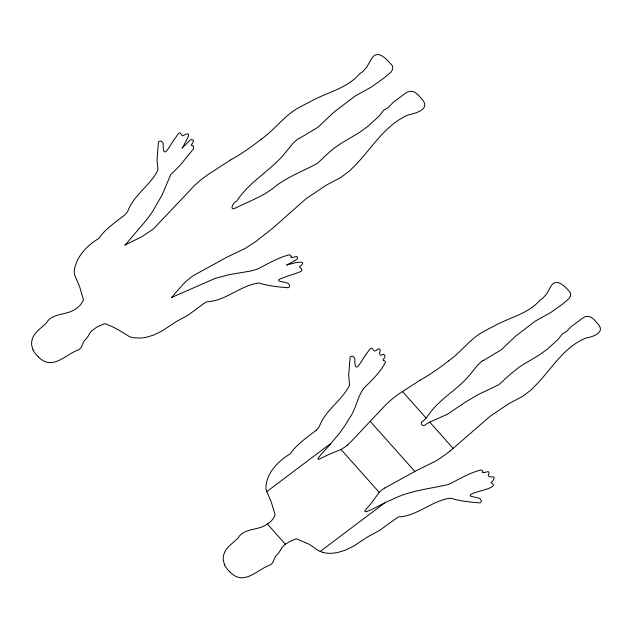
<?xml version="1.0" encoding="UTF-8"?>
<svg xmlns="http://www.w3.org/2000/svg" width="632" height="632" viewBox="0 0 632 632"><rect width="100%" height="100%" fill="white"/><g stroke="black" fill="none" stroke-linecap="round" stroke-linejoin="round"><path stroke-width="0.95" d="M281.398 548.552L278.728 552.984L276.516 555.307A4.013 3.508 -20.2 0 0 275.536 556.389L272.708 562.685A11.542 10.096 -20.2 0 1 270.567 564.803C257.161 569.306 244.118 586.693 229.882 571.913M482.469 472.317L483.053 472.625A1.785 1.564 -20.2 0 0 483.717 472.665L488.117 471.646A1.383 1.209 -20.2 0 1 488.576 471.867C490.756 474.6 484.957 475.548 491.072 476.955A2.323 2.03 -20.2 0 0 491.838 476.915C496.626 475.801 492.936 481.647 490.953 482.603C501.484 487.699 474.829 491.262 471.29 494.287A3.184 2.781 -20.2 0 0 470.84 494.493L470.168 495.18L470.461 495.907A2.465 2.157 -20.2 0 0 471.188 496.349L471.377 496.404A43.497 38.046 -20.2 0 0 472.673 496.689L479.009 498.142A5.649 4.945 -20.2 0 1 480.518 499.288L481.339 500.852A1.928 1.691 -20.2 0 1 481.3 501.381L480.636 502.464A1.904 1.667 -20.2 0 1 479.957 502.89C470.176 502.179 460.104 501.121 450.663 498.166C432.359 500.26 417.957 515.791 398.958 516.913A4.811 4.211 -20.2 0 0 397.765 517.245L379.398 530.54L367.761 536.821L353.493 546.206L345.072 550.274L337.851 552.431A37.683 32.959 -20.2 0 1 332.069 553.229A25.47 22.278 -20.2 0 1 322.762 552.376M384.809 487.944A31.718 27.745 -20.2 0 0 379.224 492.383L370.937 503.664A77.776 68.027 -20.2 0 1 367.666 507.401A28.614 25.027 -20.2 0 0 367.018 508.12C356.614 519.212 386.389 501.05 391.042 500.062C408.643 490.788 428.63 488.978 447.701 484.673A29.601 25.888 -20.2 0 0 452.599 482.453C461.637 477.673 471.077 472.444 480.936 469.955A2.915 2.544 -20.2 0 1 481.813 470.248L482.974 471.448L482.611 472.183M182.561 147.556L182.048 148.204L184.252 145.747A4.076 3.571 -20.2 0 1 184.884 145.344L190.39 139.846L191.978 139.538L193.36 140.32L193.408 141.442L191.338 145.036L191.654 145.692L192.562 145.352L193.59 146.632L193.305 149.12L180.428 164.944L170.664 174.764L162.092 195.004L152.991 210.859A139.008 121.581 -20.2 0 1 139.04 228.602L126.305 243.755A1.619 1.414 -20.2 0 1 126.029 244.268L124.725 245.169L142.105 236.558L153.371 228.997L193.392 186.716A96.333 84.254 -20.2 0 1 212.66 171.58L230.625 159.928M290.846 257.169L291.439 257.477A1.785 1.564 -20.2 0 0 292.103 257.516L296.503 256.497A1.383 1.209 -20.2 0 1 296.961 256.718L297.601 258.227L296.669 259.555L286.604 265.163L289.622 264.065A2.299 2.014 -20.2 0 1 290.443 264.121C294.093 262.762 309.435 259.27 299.442 266.854C302.104 269.256 304.055 270.78 298.028 272.613C291.897 274.762 285.688 276.666 279.676 279.139A3.184 2.781 -20.2 0 0 279.218 279.344L278.554 280.023L278.838 280.758A2.465 2.157 -20.2 0 0 279.573 281.2L279.763 281.256A43.497 38.046 -20.2 0 0 281.05 281.54L287.386 282.994A5.649 4.945 -20.2 0 1 288.903 284.139L289.725 285.704A1.928 1.691 -20.2 0 1 289.677 286.233L289.014 287.315A1.904 1.667 -20.2 0 1 288.342 287.734C278.554 287.031 268.482 285.964 259.041 283.018C240.737 285.111 226.343 300.642 207.343 301.764A4.811 4.211 -20.2 0 0 206.143 302.096L203.923 303.463M182.569 147.477L183.991 145.471A2.354 2.062 -20.2 0 0 184.102 144.712C185.05 142.295 193.503 129.923 184.291 135.019C180.499 138.787 181.724 127.222 176.131 136.939A40.014 34.997 -20.2 0 0 175.388 137.981C170.308 143.859 162.606 162.74 163.246 143.417A5.562 4.866 -20.2 0 0 162.464 142.184L160.97 141.11A1.943 1.698 -20.2 0 0 160.402 141.039L159.114 141.402A1.912 1.667 -20.2 0 0 158.419 142.074L157.044 160.354L157.779 167.922A7.221 6.32 -20.2 0 1 157.866 170.19C150.432 185.397 133.802 194.79 127.751 211.278A20.674 18.083 -20.2 0 1 124.63 215.062C115.617 222.322 105.402 228.634 98.853 238.438C87.09 245.319 75.951 257.027 74.213 271.017A19.971 17.467 -20.2 0 0 74.853 275.52L79.577 286.62L83.385 299.363A6.415 5.609 -20.2 0 1 83.116 300.887L80.509 304.822A22.009 19.252 -20.2 0 1 76.764 308.132C68.422 315.36 54.755 312.485 47.605 321.072A13.367 11.692 -20.2 0 1 46.373 322.936C40.969 328.561 32.975 332.78 31.782 341.304A17.293 15.128 -20.2 0 0 31.726 345.499L33.038 349.788M420.122 380.164L402.513 391.563A89.507 78.281 -20.2 0 0 385.544 405.041L349.188 443.601A41.625 36.403 -20.2 0 1 347.545 444.991M330.655 443.751C329.951 445.331 311.284 463.509 320.606 458.508A149.958 131.156 -20.2 0 1 330.188 453.934L341.035 449.51A56.754 49.636 -20.2 0 0 347.56 444.999M316.245 430.21C306.978 437.447 296.945 444.185 290.096 453.91C278.167 461.012 265.914 473.487 265.954 488.212A20.074 17.562 -20.2 0 0 266.783 491.625A21.441 18.755 -20.2 0 0 267.692 493.647L271.191 501.769L275.007 514.511A6.415 5.609 -20.2 0 1 274.73 516.036L273.253 518.635A22.381 19.576 -20.2 0 1 267.36 523.983C259.049 530.43 246.093 527.933 239.22 536.22A13.367 11.692 -20.2 0 1 237.988 538.085C232.584 543.71 224.589 547.928 223.396 556.452A17.293 15.128 -20.2 0 0 223.341 560.647L224.652 564.937M450.205 450.948L489.974 416.385L508.689 403.73L522.388 396.517L530.374 390.497A49.991 43.719 -20.2 0 0 533.937 386.989C550.907 370.478 562.851 347.482 585.69 338.128C593.788 336.651 606.823 332.171 596.742 322.636A65.128 56.959 -20.2 0 0 594.048 319.516L591.339 317.398L589.071 316.521L585.904 316.49L583.573 317.446L571.375 326.46L566.406 331.579L562.433 333.822L557.93 339.558L547.502 349.038L539.222 355.002L526.97 362.318A76.298 66.731 -20.2 0 0 518.635 367.587L511.13 373.544L498.822 384.706L477.737 394.771L465.018 402.402L447.511 414.189L434.95 419.838A65.696 57.465 -20.2 0 0 429.76 422.152L428.022 423.077A37.509 32.809 -20.2 0 0 425.842 424.372C423.045 428.03 418.582 422.745 423.353 420.92A43.253 37.833 -20.2 0 0 426.118 418.068L402.513 391.563M291.028 257.011L291.36 256.3L290.191 255.099A2.915 2.544 -20.2 0 0 289.322 254.799C279.447 257.224 270.03 262.557 260.984 267.304A29.601 25.888 -20.2 0 1 256.086 269.516L250.106 271.152L229.147 274.651L215.022 278.443L173.555 296.621A1.422 1.248 -20.2 0 0 173.081 296.677L171.612 297.585L173.286 295.926A2.22 1.943 -20.2 0 0 173.492 295.389L175.404 292.972A28.614 25.027 -20.2 0 1 176.044 292.253L185.792 281.485L192.626 276.018L226.359 257.461L245.303 248.36L255.154 241.993L272.74 228.176L305.833 198.938L325.993 185.302L340.743 177.545L349.346 171.059A53.831 47.076 -20.2 0 0 353.177 167.282C371.284 149.642 384.051 125.27 408.217 114.921C416.907 113.057 431.964 108.696 420.801 97.984A70.128 61.336 -20.2 0 0 417.902 94.626L414.987 92.351L412.538 91.403L409.133 91.371L406.621 92.398L393.483 102.1L388.143 107.614L383.861 110.039L379.01 116.209L367.785 126.416L358.865 132.839L345.68 140.715A82.16 71.858 -20.2 0 0 336.698 146.387C329.596 151.222 323.734 157.542 317.469 163.34C303.85 170.806 288.919 176.241 276.295 185.634C264.516 195.928 249.743 200.944 236.06 207.77C228.855 211.767 232.608 202.501 236.803 201.039C248.732 182.553 268.568 171.762 282.962 155.559A76.527 66.929 -20.2 0 0 285.656 152.328L292.545 143.78L297.151 139.569A2.386 2.086 -20.2 0 1 298.336 138.74L298.762 138.613A5.119 4.471 -20.2 0 1 299.205 138.519L317.967 127.253L333.617 112.425L354.789 96.277L371.34 87.074L384.533 77.649L391.145 71.945L392.551 69.386L392.748 66.984A5.214 4.558 -20.2 0 0 392.109 65.42C386.855 59.645 377.391 47.756 371.024 59.59A12.885 11.265 -20.2 0 0 370.447 60.648L366.821 67.087L363.258 71.132A18.834 16.472 -20.2 0 1 361.006 72.87A11.692 10.223 -20.2 0 0 357.823 75.769C345.222 89.088 325.606 92.801 310.115 101.776A179.765 157.226 -20.2 0 0 301.306 106.381C285.308 113.934 275.512 129.252 261.277 139.206M448.594 360.912C461.81 351.668 470.911 337.441 485.763 330.433A166.951 146.016 -20.2 0 1 493.948 326.152C508.404 317.888 526.496 314.325 538.274 302.017A10.855 9.496 -20.2 0 1 541.221 299.331A17.491 15.302 -20.2 0 0 543.299 297.696L546.609 293.943L549.966 287.955A11.961 10.468 -20.2 0 1 550.512 286.975C556.105 276.524 565.498 286.746 570.096 292.395A4.843 4.234 -20.2 0 1 570.688 293.848L570.499 296.068L569.195 298.446L563.057 303.747L550.804 312.5L535.43 321.048L515.775 336.042L501.239 349.82L483.812 360.28M481.9 361.251L477.626 365.162L471.235 373.101A71.068 62.157 -20.2 0 1 468.723 376.103C456.494 390.355 439.058 399.377 428.417 415.098A29.902 26.157 -20.2 0 1 426.11 418.06M266.783 491.625L331.2 443.151L340.071 432.446A142.856 124.946 -20.2 0 0 349.291 418.431C356.093 409.346 357.206 397.078 363.835 388.135C371.656 380.472 380.527 372.114 385.378 362.397C385.575 359.695 382.668 361.583 383.039 359.774C383.877 358.463 386.026 356.472 384.54 355.065C382.85 352.767 381.207 356.717 380.03 354.75C378.347 352.893 382.51 348.564 378.11 348.817C371.49 355.958 374.247 341.88 367.753 352.095A40.014 34.997 -20.2 0 0 367.002 353.13C361.899 359.087 354.22 377.849 354.868 358.565A5.562 4.866 -20.2 0 0 354.078 357.333L352.593 356.258A1.943 1.698 -20.2 0 0 352.016 356.187L350.728 356.551A1.896 1.659 -20.2 0 0 350.136 357.072L348.667 375.503L349.393 383.071A7.221 6.32 -20.2 0 1 349.48 385.338C342.023 400.538 325.433 409.947 319.373 426.426A20.674 18.083 -20.2 0 1 316.245 430.218M281.374 548.544A14.544 12.719 -20.2 0 1 285.38 544.215L289.59 541.663L296.092 538.851A2.583 2.259 -20.2 0 1 297.095 539.072L309.064 544.215L313.899 547.351A27.595 24.135 -20.2 0 0 320.211 551.444L384.533 503.033M203.465 303.81L187.775 315.392L176.146 321.672L161.879 331.05L153.458 335.126L146.229 337.275A37.683 32.959 -20.2 0 1 140.454 338.073L133.96 337.812A23.139 20.24 -20.2 0 1 129.339 336.564C121.644 331.784 114.084 326.855 105.386 323.876A2.631 2.307 -20.2 0 0 104.478 323.702L96.917 327.06L91.759 330.812A13.77 12.04 -20.2 0 0 89.784 333.404L87.105 337.836L84.901 340.158A4.013 3.508 -20.2 0 0 83.922 341.24L81.086 347.537A11.542 10.096 -20.2 0 1 78.945 349.654C65.546 354.157 52.503 371.545 38.26 356.764M384.833 487.975L416.164 470.737L436.349 460.752A155.188 135.73 -20.2 0 0 450.189 450.932M429.768 422.16L453.247 448.53M370.186 421.315L414.837 471.44M341.035 449.51L379.2 492.36M267.352 523.983L285.372 544.207M261.253 139.182A217.282 190.035 -20.2 0 1 230.648 159.959M38.283 356.74A29.665 25.944 -20.2 0 1 32.99 349.812M229.906 571.897A29.665 25.944 -20.2 0 1 224.605 564.961M448.57 360.896A201.79 176.486 -20.2 0 1 420.146 380.188M481.829 361.188A2.852 2.496 -20.2 0 1 483.812 360.319M322.786 552.328A23.234 20.319 -20.2 0 1 320.234 551.412"/></g></svg>
